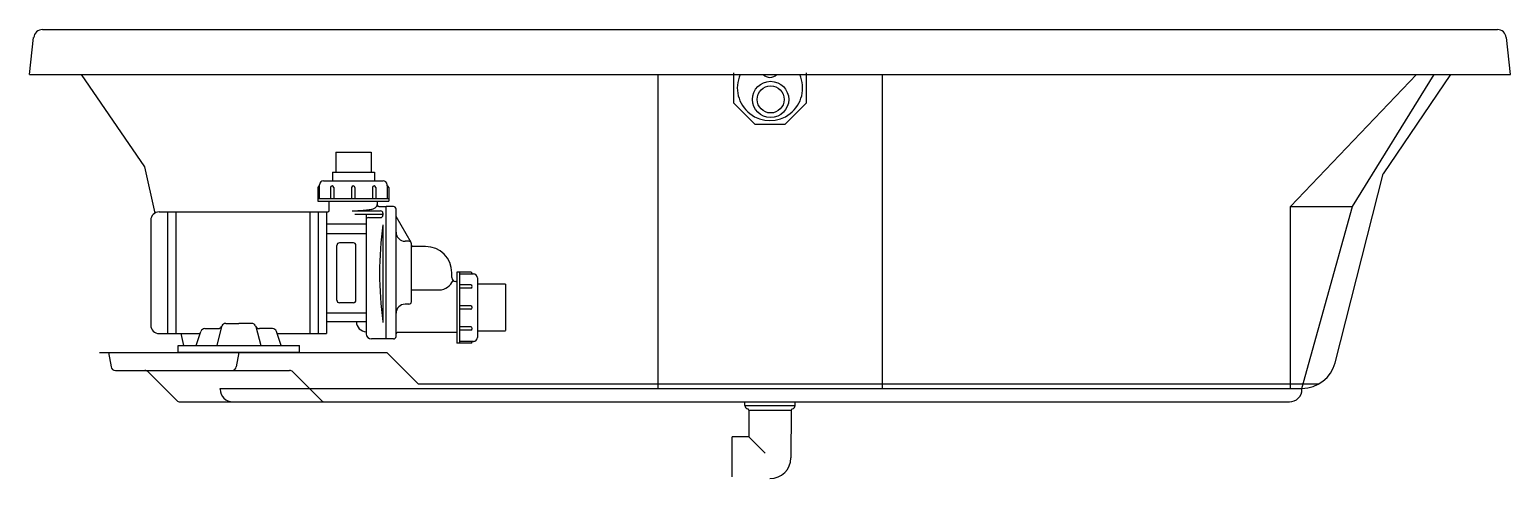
# Model space of a CAD drawing. Header units: millimetres. Extents: x -1270.53 to -1268.88, y 2203.66 to 2204.16.
import ezdxf

# ---------------------------------------------------------------- set-up
doc = ezdxf.new("R2010")
doc.units = ezdxf.units.MM
doc.header["$LTSCALE"] = 10
doc.layers.add('jacuzzi', color=1, linetype='Continuous')

msp = doc.modelspace()

# ---------------------------------------------------------------- linework, layer by layer
at = {"layer": 'jacuzzi'}
for p, q in [((-1270.527, 2204.1143), (-1270.5225, 2204.1554)), ((-1270.5125, 2204.1643), (-1268.8915, 2204.1643)), ((-1268.877, 2204.1143), (-1268.8815, 2204.1554)), ((-1270.527, 2204.1143), (-1268.877, 2204.1143)), ((-1270.4697, 2204.1143), (-1270.3988, 2204.0113)), ((-1269.827, 2204.1143), (-1269.827, 2203.7643)), ((-1269.577, 2204.1143), (-1269.577, 2203.7643)), ((-1269.1219, 2203.9672), (-1268.9817, 2204.1143)), ((-1269.053, 2203.9672), (-1268.9619, 2204.1143)), ((-1268.9437, 2204.1143), (-1269.0186, 2204.0036)), ((-1270.3988, 2204.0113), (-1270.3876, 2203.9596)), ((-1269.0724, 2203.7929), (-1269.0186, 2204.0036)), ((-1269.1219, 2203.7643), (-1269.1219, 2203.9672)), ((-1269.1219, 2203.9672), (-1269.053, 2203.9672)), ((-1269.1094, 2203.7643), (-1269.053, 2203.9672)), ((-1270.3584, 2203.8256), (-1270.3555, 2203.8121)), ((-1270.449, 2203.8043), (-1270.129, 2203.8043)), ((-1270.439, 2203.8043), (-1270.4362, 2203.7885)), ((-1270.294, 2203.8043), (-1270.2968, 2203.7885)), ((-1270.129, 2203.8043), (-1270.094, 2203.7693)), ((-1270.4313, 2203.7843), (-1270.2373, 2203.7843)), ((-1270.395, 2203.7829), (-1270.363, 2203.7508)), ((-1270.2338, 2203.7829), (-1270.2017, 2203.7508)), ((-1270.3145, 2203.7643), (-1269.1092, 2203.7643)), ((-1270.3145, 2203.7633), (-1270.3145, 2203.7643)), ((-1270.094, 2203.7693), (-1269.0903, 2203.7693)), ((-1269.1092, 2203.7633), (-1269.1092, 2203.7643)), ((-1270.3594, 2203.7493), (-1269.2732, 2203.7493)), ((-1270.3005, 2203.7493), (-1269.1232, 2203.7493)), ((-1269.73, 2203.7453), (-1269.73, 2203.7493)), ((-1269.73, 2203.7453), (-1269.674, 2203.7453)), ((-1269.7257, 2203.74), (-1269.7256, 2203.7105)), ((-1269.7257, 2203.74), (-1269.6783, 2203.74)), ((-1269.6783, 2203.74), (-1269.6786, 2203.6869)), ((-1269.674, 2203.7453), (-1269.674, 2203.7493)), ((-1269.7256, 2203.7105), (-1269.744, 2203.7103)), ((-1269.744, 2203.7084), (-1269.744, 2203.7103)), ((-1269.744, 2203.6657), (-1269.744, 2203.7089)), ((-1269.7256, 2203.7105), (-1269.7072, 2203.6922))]:
    msp.add_line(p, q, dxfattribs=at)
at = {"layer": 'jacuzzi', "linetype": 'Continuous'}
for p, q in [((-1270.1858, 2204.0277), (-1270.1465, 2204.0277)), ((-1270.1895, 2204.0055), (-1270.1427, 2204.0055)), ((-1270.204, 2203.9902), (-1270.204, 2203.9914)), ((-1270.204, 2203.9901), (-1270.204, 2203.9913)), ((-1270.204, 2203.976), (-1270.204, 2203.9901)), ((-1270.1995, 2203.9959), (-1270.1332, 2203.9959)), ((-1270.1287, 2203.9902), (-1270.1287, 2203.9914)), ((-1270.1287, 2203.9901), (-1270.1287, 2203.9913)), ((-1270.1287, 2203.9901), (-1270.1287, 2203.976)), ((-1270.2058, 2203.976), (-1270.1269, 2203.976)), ((-1270.2058, 2203.973), (-1270.1269, 2203.973)), ((-1270.1932, 2203.9625), (-1270.1932, 2203.973)), ((-1270.1393, 2203.9685), (-1270.1393, 2203.973)), ((-1270.3827, 2203.961), (-1270.1947, 2203.961)), ((-1270.3734, 2203.9611), (-1270.3734, 2203.8256)), ((-1270.3734, 2203.961), (-1270.3734, 2203.8255)), ((-1270.3641, 2203.9611), (-1270.3641, 2203.8256)), ((-1270.3641, 2203.961), (-1270.3641, 2203.8255)), ((-1270.2146, 2203.961), (-1270.2146, 2203.8255)), ((-1270.2054, 2203.961), (-1270.2054, 2203.8255)), ((-1270.1961, 2203.961), (-1270.1961, 2203.8387)), ((-1270.1961, 2203.9591), (-1270.1961, 2203.8387)), ((-1270.1674, 2203.9622), (-1270.136, 2203.9622)), ((-1270.1647, 2203.9584), (-1270.1334, 2203.9584)), ((-1270.1494, 2203.9548), (-1270.136, 2203.9548)), ((-1270.1378, 2203.9671), (-1270.1298, 2203.9671)), ((-1270.1378, 2203.9671), (-1270.1298, 2203.9671)), ((-1270.1334, 2203.9596), (-1270.1334, 2203.9575)), ((-1270.1334, 2203.9596), (-1270.1334, 2203.9574)), ((-1270.1298, 2203.8194), (-1270.1298, 2203.9671)), ((-1270.1298, 2203.8194), (-1270.1298, 2203.9671)), ((-1270.1215, 2203.9671), (-1270.1298, 2203.9671)), ((-1270.1187, 2203.8222), (-1270.1187, 2203.9643)), ((-1270.1019, 2203.9269), (-1270.1187, 2203.9561)), ((-1270.3919, 2203.9518), (-1270.3919, 2203.8348)), ((-1270.3919, 2203.9518), (-1270.3919, 2203.8348)), ((-1270.1961, 2203.9477), (-1270.152, 2203.9477)), ((-1270.1334, 2203.9458), (-1270.1334, 2203.8378)), ((-1270.1961, 2203.9369), (-1270.152, 2203.9369)), ((-1270.1846, 2203.8626), (-1270.1846, 2203.9238)), ((-1270.1662, 2203.9266), (-1270.1818, 2203.9266)), ((-1270.1634, 2203.8626), (-1270.1634, 2203.9238)), ((-1270.1043, 2203.9283), (-1270.1086, 2203.9283)), ((-1270.1015, 2203.861), (-1270.1015, 2203.9255)), ((-1270.0857, 2203.9225), (-1270.1001, 2203.9225)), ((-1270.0565, 2203.8878), (-1270.0565, 2203.8933)), ((-1270.0508, 2203.8938), (-1270.0508, 2203.8149)), ((-1270.0479, 2203.8938), (-1270.0479, 2203.8149)), ((-1270.0479, 2203.892), (-1270.0325, 2203.892)), ((-1270.0704, 2203.874), (-1270.1015, 2203.874)), ((-1270.0516, 2203.8834), (-1270.0521, 2203.8834)), ((-1270.028, 2203.8876), (-1270.028, 2203.8213)), ((-1270.028, 2203.8875), (-1270.028, 2203.8212)), ((-1269.9969, 2203.8806), (-1270.028, 2203.8806)), ((-1269.9969, 2203.8806), (-1270.028, 2203.8806)), ((-1269.9969, 2203.8806), (-1269.9969, 2203.8287)), ((-1269.9969, 2203.8806), (-1269.9969, 2203.8324)), ((-1270.1662, 2203.8598), (-1270.1818, 2203.8598)), ((-1270.1043, 2203.8582), (-1270.1086, 2203.8582)), ((-1270.1961, 2203.8487), (-1270.152, 2203.8487)), ((-1270.1961, 2203.8487), (-1270.1961, 2203.8387)), ((-1270.1961, 2203.8487), (-1270.1961, 2203.8387)), ((-1270.152, 2203.8487), (-1270.152, 2203.8387)), ((-1270.152, 2203.8487), (-1270.152, 2203.8387)), ((-1270.3827, 2203.8256), (-1270.3369, 2203.8256)), ((-1270.3827, 2203.8255), (-1270.3369, 2203.8255)), ((-1270.3414, 2203.8122), (-1270.3362, 2203.8278)), ((-1270.3414, 2203.8121), (-1270.3362, 2203.8278)), ((-1270.3317, 2203.831), (-1270.3171, 2203.831)), ((-1270.3317, 2203.831), (-1270.3171, 2203.831)), ((-1270.313, 2203.8334), (-1270.3185, 2203.8122)), ((-1270.313, 2203.8333), (-1270.3185, 2203.8121)), ((-1270.3085, 2203.8368), (-1270.294, 2203.8368)), ((-1270.3085, 2203.8368), (-1270.294, 2203.8368)), ((-1270.2795, 2203.8368), (-1270.294, 2203.8368)), ((-1270.2795, 2203.8368), (-1270.294, 2203.8368)), ((-1270.275, 2203.8334), (-1270.2695, 2203.8122)), ((-1270.275, 2203.8333), (-1270.2695, 2203.8121)), ((-1270.2563, 2203.831), (-1270.2709, 2203.831)), ((-1270.2563, 2203.831), (-1270.2709, 2203.831)), ((-1270.2467, 2203.8122), (-1270.2519, 2203.8278)), ((-1270.2467, 2203.8121), (-1270.2519, 2203.8278)), ((-1270.2511, 2203.8255), (-1270.1961, 2203.8255)), ((-1270.152, 2203.8387), (-1270.1961, 2203.8387)), ((-1270.1961, 2203.8387), (-1270.1961, 2203.8256)), ((-1270.1961, 2203.8387), (-1270.1961, 2203.8255)), ((-1270.152, 2203.8274), (-1270.152, 2203.8253)), ((-1270.152, 2203.8274), (-1270.152, 2203.8253)), ((-1270.0508, 2203.8265), (-1270.1173, 2203.8265)), ((-1269.9969, 2203.8282), (-1270.028, 2203.8282)), ((-1269.9969, 2203.8361), (-1269.9969, 2203.8324)), ((-1269.9969, 2203.8324), (-1269.9969, 2203.8287)), ((-1270.3616, 2203.8122), (-1270.2264, 2203.8122)), ((-1270.3616, 2203.8044), (-1270.3616, 2203.8122)), ((-1270.3616, 2203.8121), (-1270.2264, 2203.8121)), ((-1270.3616, 2203.8043), (-1270.3616, 2203.8121)), ((-1270.2264, 2203.8044), (-1270.2264, 2203.8122)), ((-1270.2264, 2203.8043), (-1270.2264, 2203.8121)), ((-1270.1298, 2203.8194), (-1270.1461, 2203.8194)), ((-1270.1215, 2203.8194), (-1270.1298, 2203.8194)), ((-1270.0337, 2203.8167), (-1270.0479, 2203.8167)), ((-1270.0337, 2203.8168), (-1270.0325, 2203.8168)), ((-1270.0337, 2203.8167), (-1270.0325, 2203.8167)), ((-1270.2264, 2203.8044), (-1270.3616, 2203.8044)), ((-1270.2264, 2203.8043), (-1270.3616, 2203.8043))]:
    msp.add_line(p, q, dxfattribs=at)
at = {"layer": 'jacuzzi'}
for points in [[(-1269.7425, 2204.1161), (-1269.7425, 2204.0826), (-1269.7188, 2204.0589), (-1269.7184, 2204.0589)], [(-1269.7188, 2204.0589), (-1269.6852, 2204.0589), (-1269.6615, 2204.0826), (-1269.6615, 2204.1161)]]:
    msp.add_lwpolyline(points, dxfattribs=at)
at = {"layer": 'jacuzzi', "linetype": 'Continuous'}
for points in [[(-1270.1858, 2204.0278), (-1270.1858, 2204.0055)], [(-1270.1465, 2204.0278), (-1270.1465, 2204.0055)], [(-1270.1895, 2204.0055), (-1270.1895, 2203.9959)], [(-1270.1427, 2204.0055), (-1270.1427, 2203.9959)], [(-1270.2058, 2203.9883), (-1270.2058, 2203.973)], [(-1270.1917, 2203.9883), (-1270.1917, 2203.976)], [(-1270.1881, 2203.9883), (-1270.1881, 2203.976)], [(-1270.1682, 2203.9883), (-1270.1682, 2203.976)], [(-1270.1646, 2203.9883), (-1270.1646, 2203.976)], [(-1270.1449, 2203.9883), (-1270.1449, 2203.976)], [(-1270.1413, 2203.9883), (-1270.1413, 2203.976)], [(-1270.1269, 2203.9883), (-1270.1269, 2203.973)], [(-1270.152, 2203.9584), (-1270.152, 2203.8487)], [(-1270.0355, 2203.8938), (-1270.0508, 2203.8938)], [(-1270.0355, 2203.8797), (-1270.0479, 2203.8797)], [(-1270.0355, 2203.8761), (-1270.0479, 2203.8761)], [(-1270.0355, 2203.8562), (-1270.0479, 2203.8562)], [(-1270.0355, 2203.8526), (-1270.0479, 2203.8526)], [(-1270.152, 2203.8387), (-1270.152, 2203.8339), (-1270.152, 2203.8274)], [(-1270.152, 2203.8387), (-1270.152, 2203.8339), (-1270.152, 2203.8274)], [(-1270.0355, 2203.833), (-1270.0479, 2203.833)], [(-1270.0355, 2203.8294), (-1270.0479, 2203.8294)], [(-1270.0355, 2203.8149), (-1270.0508, 2203.8149)]]:
    msp.add_lwpolyline(points, dxfattribs=at)
msp.add_lwpolyline([(-1270.1674, 2203.9622, 0.008376), (-1270.1594, 2203.9626, 0.008376), (-1270.1515, 2203.9634, 0.00574), (-1270.1461, 2203.964, 0.000724), (-1270.1454, 2203.9641)], format="xyb", dxfattribs=at)
at = {"layer": 'jacuzzi'}
for radius in [0.0202, 0.0151]:
    msp.add_circle((-1269.7013, 2204.0865), radius, dxfattribs=at)
for centre, radius, start, end in [((-1270.5125, 2204.1543), 0.01, 90, 173.7238), ((-1268.8915, 2204.1543), 0.01, 6.2762, 90), ((-1269.702, 2204.0993), 0.0364, 155.6879, 24.3121), ((-1269.702, 2204.1216), 0.0105, 224.0578, 315.9422), ((-1269.1092, 2203.8023), 0.038, 270, 345.6797), ((-1269.1092, 2203.8023), 0.038, 270, 345.6797), ((-1270.4313, 2203.7893), 0.005, 190.0406, 270), ((-1270.3986, 2203.7793), 0.005, 45, 90), ((-1270.3017, 2203.7893), 0.005, 270, 349.9594), ((-1270.2373, 2203.7793), 0.005, 45, 90), ((-1270.3005, 2203.7633), 0.014, 180, 270), ((-1269.1232, 2203.7633), 0.014, 270, 0), ((-1270.3594, 2203.7543), 0.005, 225, 270), ((-1270.1982, 2203.7543), 0.005, 225, 270), ((-1269.7261, 2203.7453), 0.0039, 180, 257.8805), ((-1269.7272, 2203.74), 0.0015, 0.5, 77.8805), ((-1269.6768, 2203.74), 0.0015, 102.1195, 179.5), ((-1269.6779, 2203.7453), 0.0039, 282.1195, 0), ((-1269.7018, 2203.6871), 0.0232, 269.5, 359.5)]:
    msp.add_arc(centre, radius, start, end, dxfattribs=at)
at = {"layer": 'jacuzzi', "linetype": 'Continuous'}
for centre, radius, start, end in [((-1270.204, 2203.9883), 0.0018, 90, 180), ((-1270.1995, 2203.9913), 0.0045, 90, 180), ((-1270.1899, 2203.9883), 0.0018, 0, 180), ((-1270.1664, 2203.9883), 0.0018, 0, 180), ((-1270.1431, 2203.9883), 0.0018, 0, 180), ((-1270.1332, 2203.9913), 0.0045, 0, 90), ((-1270.1287, 2203.9883), 0.0018, 0, 90), ((-1270.3827, 2203.9518), 0.00928, 90, 180), ((-1270.3827, 2203.9518), 0.00928, 90, 180), ((-1270.1947, 2203.9625), 0.00141, 270, 0), ((-1270.1494, 2203.9522), 0.00261, 90, 180), ((-1270.147, 2203.9719), 0.00798, 273.3278, 346.1608), ((-1270.1378, 2203.9685), 0.00141, 180, 270), ((-1270.1378, 2203.9685), 0.00141, 180, 270), ((-1270.136, 2203.9596), 0.00261, 0, 90), ((-1270.136, 2203.9574), 0.00261, 270, 0), ((-1270.1215, 2203.9643), 0.00279, 0, 90), ((-1269.7302, 2203.8928), 0.4068, 172.3703, 187.6297), ((-1269.7302, 2203.8928), 0.4068, 172.3703, 187.6297), ((-1270.1086, 2203.9384), 0.0101, 180, 270), ((-1270.1818, 2203.9238), 0.00278, 90, 180), ((-1270.1662, 2203.9238), 0.00278, 0, 90), ((-1270.1043, 2203.9255), 0.00279, 0, 90), ((-1270.1001, 2203.9239), 0.00142, 180, 270), ((-1270.0857, 2203.8933), 0.0292, 0, 90), ((-1270.0355, 2203.892), 0.0018, 0, 90), ((-1270.0325, 2203.8875), 0.0045, 0, 90), ((-1270.0716, 2203.8919), 0.0179, 273.8645, 336.2532), ((-1270.0521, 2203.8878), 0.00441, 180, 270), ((-1270.0516, 2203.8841), 0.000743, 270, 345.1417), ((-1270.0355, 2203.8779), 0.0018, 270, 90), ((-1270.1818, 2203.8626), 0.00278, 180, 270), ((-1270.1662, 2203.8626), 0.00278, 270, 0), ((-1270.1086, 2203.8481), 0.0101, 90, 180), ((-1270.1043, 2203.861), 0.00279, 270, 0), ((-1270.0355, 2203.8544), 0.0018, 270, 90), ((-1270.3827, 2203.8348), 0.00928, 180, 270), ((-1270.3827, 2203.8348), 0.00928, 180, 270), ((-1270.3317, 2203.8264), 0.00464, 90, 161.6055), ((-1270.3317, 2203.8263), 0.00464, 90, 161.6055), ((-1270.3171, 2203.8357), 0.00464, 270, 338.1026), ((-1270.3171, 2203.8356), 0.00464, 270, 338.1026), ((-1270.3085, 2203.8322), 0.00464, 90, 158.1026), ((-1270.3085, 2203.8322), 0.00464, 90, 158.1026), ((-1270.2795, 2203.8322), 0.00464, 21.8974, 90), ((-1270.2795, 2203.8322), 0.00464, 21.8974, 90), ((-1270.2709, 2203.8357), 0.00464, 201.8974, 270), ((-1270.2709, 2203.8356), 0.00464, 201.8974, 270), ((-1270.2563, 2203.8264), 0.00464, 18.3945, 90), ((-1270.2563, 2203.8263), 0.00464, 18.3945, 90), ((-1270.1515, 2203.8387), 0.0113, 180, 267.6128), ((-1270.1515, 2203.8387), 0.0113, 180, 267.6128), ((-1270.1461, 2203.8253), 0.00585, 180, 270), ((-1270.1461, 2203.8253), 0.00585, 180, 270), ((-1270.1173, 2203.8251), 0.00142, 90, 180), ((-1270.0355, 2203.8312), 0.0018, 270, 90), ((-1270.1215, 2203.8222), 0.00279, 270, 0), ((-1270.0355, 2203.8167), 0.0018, 270, 0), ((-1270.0325, 2203.8212), 0.0045, 270, 0)]:
    msp.add_arc(centre, radius, start, end, dxfattribs=at)

doc.saveas('drawing.dxf')
